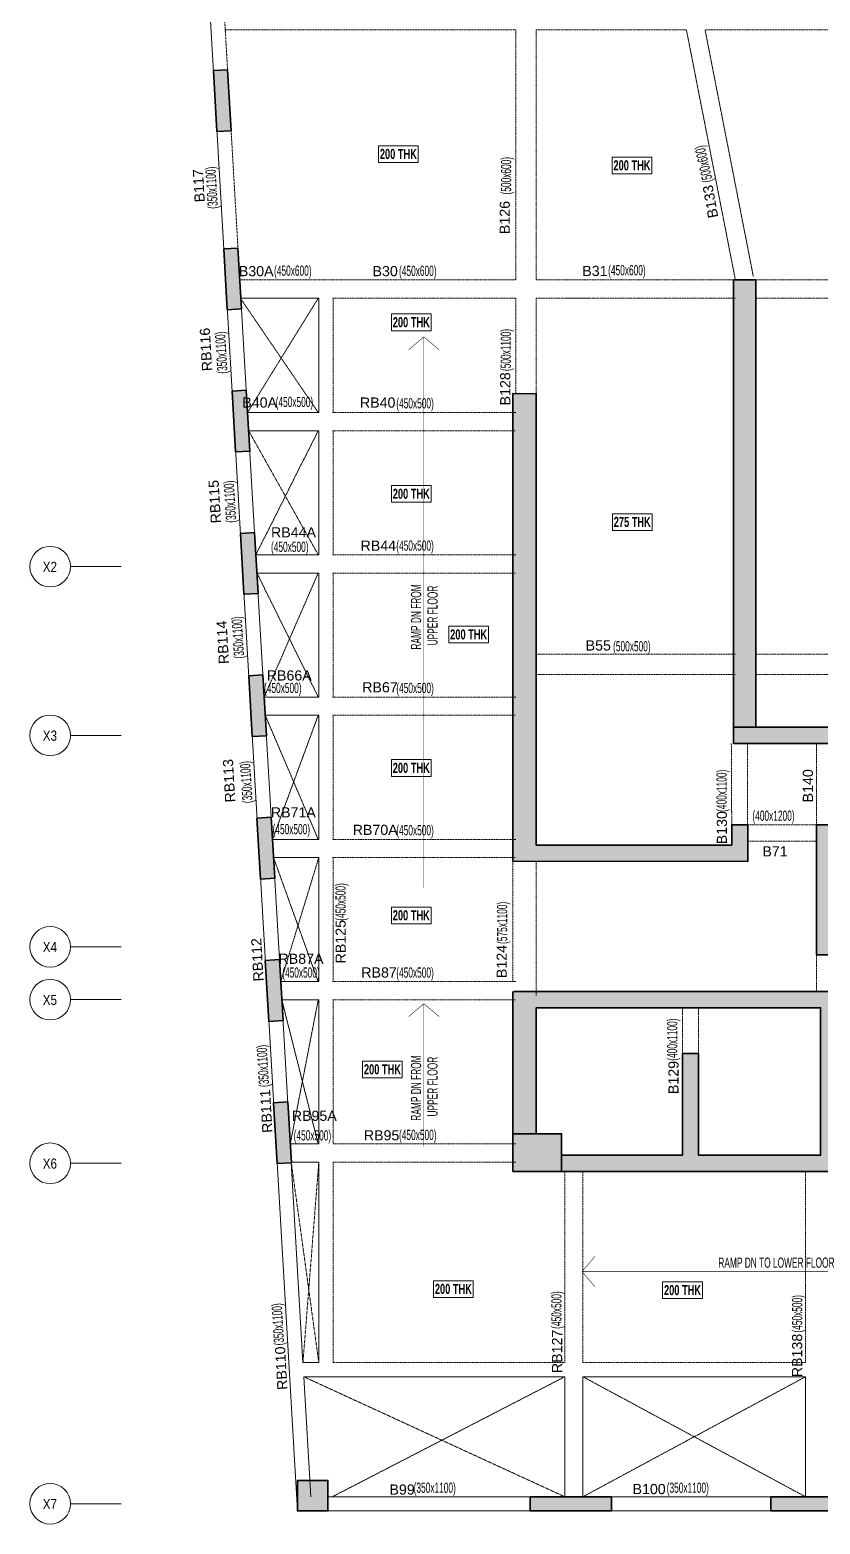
# Model space of a CAD drawing. Header units: millimetres. Extents: x 356 to 70590, y 254 to 62442.
# Drawn here: x 356 to 19799, y 4779 to 41529 of the extents above; entities that cross this region are included whole.
import ezdxf
from ezdxf.enums import TextEntityAlignment as Align

# ---------------------------------------------------------------- set-up
doc = ezdxf.new("R2010")
doc.units = ezdxf.units.MM
doc.linetypes.add('Grid Line', pattern=[2222.5, 1270, -317.5, 317.5, -317.5])
doc.linetypes.add('HIDDEN', pattern=[0.375, 0.25, -0.125])
for name, color, linetype, lineweight in [('A-FLOR-IDEN', 11, 'Continuous', 9), ('A-GRIDS', 8, 'Continuous', 9), ('A-HIDD-ABVE', 8, 'HIDDEN', 20), ('S-BEAM', 7, 'Continuous', 18), ('S-BEAM-IDEN', 2, 'Continuous', 9), ('S-COL HATCH', 9, 'Continuous', 0), ('S-COLS', 5, 'Continuous', 35), ('S-GRIDS', 8, 'Continuous', 9)]:
    doc.layers.add(name, color=color, linetype=linetype, lineweight=lineweight)
doc.layers.add('Beam Nos', color=7, linetype='Continuous')
doc.layers.add('changes', color=7, linetype='Continuous')
doc.styles.add('Arial Narrow', font='ARIALN.TTF', dxfattribs={"height": 400})
doc.styles.add('SC-BBS1', font='SansSerif')
doc.styles.add('Swis721 LtCn BT', font='swisscl.ttf', dxfattribs={"width": 0.9, "height": 233.355162})
doc.styles.add('Swis721 LtCn BT_B', font='', dxfattribs={"width": 0.9, "height": 246.918336})
doc.styles.get('Swis721 LtCn BT_B').set_extended_font_data('Swis721 LtCn BT', bold=True)

# ---------------------------------------------------------------- blocks, each defined once
blk = doc.blocks.new('A$C0921b736')
at = {"layer": 'S-COL HATCH', "transparency": 33554687}
h = blk.add_hatch(color=256, dxfattribs=at)
h.dxf.hatch_style = 1
h.paths.add_polyline_path([(5425, 11675), (5425, 11275), (10175, 11275), (10175, 11675)])
h.paths.add_polyline_path([(5425, 11675), (5975, 11675), (5975, 22675), (5425, 22675)])
h = blk.add_hatch(color=256, dxfattribs=at)
h.dxf.hatch_style = 1
h.paths.add_polyline_path([(5785, 8375), (5785, 9275), (5385, 9275), (5385, 8775), (575, 8775), (575, 19875), (0, 19879), (0, 8375)])
h = blk.add_hatch(color=256, dxfattribs=at)
h.dxf.hatch_style = 1
h.paths.add_polyline_path([(12825, 6075), (12825, 6475), (7871, 6475), (7871, 9275), (7471, 9275), (7471, 6075)])
h = blk.add_hatch(color=256, dxfattribs=at)
h.dxf.hatch_style = 1
h.paths.add_polyline_path([(7571, 4775), (7571, 1150), (4571, 1150), (4571, 3648), (4171, 3648), (4171, 1150), (1200, 1150), (1200, 750), (10085, 750), (10085, 1150), (7971, 1150), (7971, 5175), (0, 5175), (0, 1675), (575, 1675), (575, 4775)])
h = blk.add_hatch(color=256, dxfattribs=at)
h.dxf.hatch_style = 1
h.paths.add_polyline_path([(0, 1675), (0, 750), (1200, 750), (1200, 1675)])
at = {"layer": 'S-COLS'}
for points in [[(5425, 11675), (5425, 22675), (5975, 22675), (5975, 11675), (5425, 11675)], [(18625, 6075), (7471, 6075), (7471, 9275), (7871, 9275)], [(0, 5175), (0, 1675), (575, 1675), (575, 4775), (7571, 4775), (7571, 1150), (4571, 1150), (4571, 3648), (4171, 3648), (4171, 1150), (1200, 1150), (1200, 750), (10085, 750)], [(10085, 1150), (7971, 1150), (7971, 5175), (25, 5175)]]:
    blk.add_lwpolyline(points, dxfattribs=at)
blk.add_lwpolyline([(0, 8379), (5785, 8375), (5785, 9275), (5385, 9275), (5385, 8775), (575, 8775), (575, 19875), (0, 19879)], close=True, dxfattribs=at)
at = {"layer": 'S-COLS', "elevation": 0}
for points in [[(10175, 11675), (5425, 11675), (5425, 11275), (10175, 11275)], [(0, 750), (1200, 750), (1200, 1675), (0, 1675)]]:
    blk.add_lwpolyline(points, close=True, dxfattribs=at)
blk = doc.blocks.new('A$Cb7cd9481')
at = {"layer": 'S-COL HATCH', "transparency": 33554687}
h = blk.add_hatch(color=256, dxfattribs=at)
h.dxf.hatch_style = 1
h.paths.add_polyline_path([(-15239, 21348), (-15152, 19851), (-14802, 19871), (-14890, 21369)])
h = blk.add_hatch(color=256, dxfattribs=at)
h.dxf.hatch_style = 1
h.paths.add_polyline_path([(-14983, 16966), (-14896, 15469), (-14547, 15489), (-14634, 16986)])
h = blk.add_hatch(color=256, dxfattribs=at)
h.dxf.hatch_style = 1
h.paths.add_polyline_path([(-14779, 13466), (-14692, 11969), (-14342, 11989), (-14430, 13486)])
h = blk.add_hatch(color=256, dxfattribs=at)
h.dxf.hatch_style = 1
h.paths.add_polyline_path([(-14575, 9966), (-14488, 8469), (-14138, 8489), (-14226, 9986)])
h = blk.add_hatch(color=256, dxfattribs=at)
h.dxf.hatch_style = 1
h.paths.add_polyline_path([(-14371, 6466), (-14283, 4969), (-13934, 4989), (-14021, 6486)])
h = blk.add_hatch(color=256, dxfattribs=at)
h.dxf.hatch_style = 1
h.paths.add_polyline_path([(-14166, 2964), (-14079, 1466), (-13730, 1486), (-13817, 2984)])
h = blk.add_hatch(color=256, dxfattribs=at)
h.dxf.hatch_style = 1
h.paths.add_polyline_path([(-13962, -536), (-13875, -2034), (-13525, -2014), (-13613, -516)])
h = blk.add_hatch(color=256, dxfattribs=at)
h.dxf.hatch_style = 1
h.paths.add_polyline_path([(-13758, -4034), (-13671, -5531), (-13321, -5511), (-13409, -4014)])
h = blk.add_hatch(color=256, dxfattribs=at)
h.dxf.hatch_style = 1
h.paths.add_polyline_path([(-12423, -14074), (-12423, -13324), (-13173, -13324), (-13173, -14074)])
h = blk.add_hatch(color=256, dxfattribs=at)
h.dxf.hatch_style = 1
h.paths.add_polyline_path([(-5446, -14074), (-5446, -13724), (-7446, -13724), (-7446, -14074)])
h = blk.add_hatch(color=256, dxfattribs=at)
h.dxf.hatch_style = 1
h.paths.add_polyline_path([(478, -14074), (478, -13724), (-1522, -13724), (-1522, -14074)])
at = {"layer": 'S-COLS', "elevation": 0}
for points in [[(-15239, 21348), (-14890, 21369), (-14802, 19871), (-15152, 19851)], [(-14983, 16966), (-14634, 16986), (-14547, 15489), (-14896, 15469)], [(-14779, 13466), (-14430, 13486), (-14342, 11989), (-14692, 11969)], [(-14575, 9966), (-14226, 9986), (-14138, 8489), (-14488, 8469)], [(-14371, 6466), (-14021, 6486), (-13934, 4989), (-14283, 4969)], [(-14166, 2964), (-13817, 2984), (-13730, 1486), (-14079, 1466)], [(-13962, -536), (-13613, -516), (-13525, -2014), (-13875, -2034)], [(-13758, -4034), (-13409, -4014), (-13321, -5511), (-13671, -5531)], [(-13173, -13324), (-12423, -13324), (-12423, -14074), (-13173, -14074)], [(-7446, -13724), (-5446, -13724), (-5446, -14074), (-7446, -14074)], [(-1522, -13724), (478, -13724), (478, -14074), (-1522, -14074)]]:
    blk.add_lwpolyline(points, close=True, dxfattribs=at)
blk = doc.blocks.new('Grid - Type 1 Structural-6743905-9TH FLOOR LVL')
at = {"layer": 'A-GRIDS'}
blk.add_circle((0, 0), 4, dxfattribs=at)
blk = doc.blocks.new('A$C45bf0ae9')
at = {"layer": 'S-GRIDS', "linetype": 'Grid Line'}
for p, q in [((-17504, 9150), (-18754, 9150)), ((-17504, 5000), (-18754, 5000)), ((-17504, -200), (-18754, -200)), ((-17504, -1500), (-18754, -1500)), ((-17504, -5525), (-18754, -5525)), ((-17504, -13899), (-18754, -13899))]:
    blk.add_line(p, q, dxfattribs=at)
at = {"layer": 'A-GRIDS', "xscale": 124.9999999999999, "yscale": 124.9999999999999, "zscale": 124.9999999999999, "rotation": 89.99999999999982}
for p in [(-19254, 9150), (-19254, 5000), (-19254, -200), (-19254, -1500), (-19254, -5525), (-19254, -13899)]:
    blk.add_blockref('Grid - Type 1 Structural-6743905-9TH FLOOR LVL', p, dxfattribs=at)
at = {"layer": 'A-GRIDS', "lineweight": 18, "char_height": 250, "width": 440.93, "attachment_point": 1, "style": 'Arial Narrow'}
for s, insert in [('X2', (-19437, 9268)), ('X3', (-19437, 5118)), ('X4', (-19437, -82)), ('X5', (-19437, -1382)), ('X6', (-19437, -5407)), ('X7', (-19437, -13781))]:
    blk.add_mtext(s, dxfattribs=dict(at, insert=insert))

msp = doc.modelspace()

# ---------------------------------------------------------------- linework, layer by layer
at = {"layer": 'A-FLOR-IDEN', "color": 8, "flags": 128}
for points in [[(9911.1, 38679.9), (9911.1, 38268), (8933.6, 38268), (8933.6, 38679.9)], [(9911.1, 38679.9), (9911.1, 38268), (8933.6, 38268), (8933.6, 38679.9)], [(15658.1, 38399.9), (15658.1, 37988), (14680.6, 37988), (14680.6, 38399.9)], [(15658.1, 38399.9), (15658.1, 37988), (14680.6, 37988), (14680.6, 38399.9)], [(15665.3, 29629.2), (15665.3, 29217.4), (14687.8, 29217.4), (14687.8, 29629.2)]]:
    msp.add_lwpolyline(points, close=True, dxfattribs=at)
at = {"layer": 'A-FLOR-IDEN', "color": 8, "elevation": 0, "flags": 128}
for points in [[(10228.7, 34541.8), (10228.7, 34129.9), (9251.2, 34129.9), (9251.2, 34541.8)], [(10228.7, 30322.6), (10228.7, 29910.8), (9251.2, 29910.8), (9251.2, 30322.6)], [(11641.2, 26862.6), (11641.2, 26450.8), (10663.7, 26450.8), (10663.7, 26862.6)], [(10228.7, 23580.6), (10228.7, 23168.8), (9251.2, 23168.8), (9251.2, 23580.6)], [(10228.7, 19954.4), (10228.7, 19542.6), (9251.2, 19542.6), (9251.2, 19954.4)], [(9519.2, 16166.4), (9519.2, 15754.6), (8541.7, 15754.6), (8541.7, 16166.4)], [(11264.4, 10765.2), (11264.4, 10353.4), (10286.9, 10353.4), (10286.9, 10765.2)], [(16902.2, 10736.4), (16902.2, 10324.6), (15924.7, 10324.6), (15924.7, 10736.4)]]:
    msp.add_lwpolyline(points, close=True, dxfattribs=at)
at = {"layer": 'A-HIDD-ABVE', "linetype": 'HIDDEN'}
for p, q in [((7449.8, 34928), (5711.9, 32120.5)), ((7449.8, 32120.5), (5549.3, 34906.6, 0)), ((7449.8, 28620.5), (5737.7, 31670.5)), ((7449.8, 31670.5), (5917.3, 28620.5)), ((7449.8, 25120.5), (5942.3, 28170.5)), ((7449.8, 28170.5), (6120.3, 25120.5)), ((7449.8, 21620.5), (6146.5, 24670.5)), ((7449.8, 24670.5), (6324.5, 21620.5)), ((7449.8, 18120.5), (6350.3, 21170.5)), ((7464.2, 21170.5), (6528.7, 18120.5)), ((7449.8, 14128), (6554.9, 17670.5)), ((7449.8, 17670.5), (6761.6, 14128)), ((6788.1, 13667, 0), (7464.2, 8752.8)), ((7074.8, 8752.8), (7464.2, 13678)), ((7095.2, 8402.8), (13514.2, 5452.8)), ((13514.2, 8402.8), (7799.8, 5452.8)), ((13964.2, 8402.8), (19438.3, 5452.8, 0)), ((19438.3, 8402.8, 0), (13964.2, 5452.8))]:
    msp.add_line(p, q, dxfattribs=at)
at = {"layer": 'S-BEAM', "linetype": 'HIDDEN'}
for p, q in [((5162.6, 41528), (12314.2, 41528)), ((12314.2, 35378), (12314.2, 41528)), ((12814.2, 41528), (16510.1, 41528)), ((12814.2, 35378), (12814.2, 41528)), ((17714.2, 35378), (16510.1, 41528, 0)), ((18155.8, 35464.5), (16968.4, 41529.2, 0)), ((24209.1, 41528), (16968.6, 41528)), ((5521.4, 35378), (12314.2, 35378)), ((12814.2, 35378), (17714.2, 35378)), ((18214.2, 35378), (24764.2, 35378, 0)), ((7799.8, 34928), (12314.2, 34928)), ((12314.2, 32578), (12314.2, 34928)), ((12814.2, 32578), (12814.2, 34928)), ((12814.2, 34928), (17714.2, 34928)), ((13584.2, 34928), (14113.7, 34928)), ((18214.2, 34928), (24764.2, 34928)), ((7799.8, 32120.5), (12314.2, 32120.5)), ((7799.8, 31670.5), (12299.8, 31670.5)), ((7799.8, 28620.5), (12314.2, 28620.5)), ((7799.8, 28170.5), (12299.8, 28170.5)), ((17714.2, 26178), (12814.2, 26178)), ((18214.2, 26178), (24764.2, 26178)), ((17714.2, 25678), (12814.2, 25678)), ((18214.2, 25678), (21914.2, 25678)), ((7799.8, 25120.5), (12314.2, 25120.5)), ((7799.8, 24670.5), (12299.8, 24670.5)), ((17614.2, 23978, 0), (17624.2, 21978)), ((18014.2, 23978), (18014.2, 21978)), ((19709.8, 21978), (19709.8, 23978, 0)), ((18014.2, 21978), (19709.8, 21978)), ((7799.8, 21620.5), (12314.2, 21620.5)), ((18014.2, 21578), (19709.8, 21578)), ((7799.8, 21170.5), (12299.8, 21170.5)), ((12239.2, 18120.5), (12239.2, 21078)), ((12814.2, 17778), (12814.2, 21078)), ((19709.8, 17878), (19709.8, 18778)), ((7799.8, 18120.5), (12314.2, 18120.5)), ((7799.8, 17670.5), (12299.8, 17670.5)), ((16409.8, 16350.6), (16409.8, 17478)), ((16809.9, 16350.6), (16809.9, 17478)), ((12314.2, 14128), (7814.2, 14128)), ((12314.2, 13678), (7814.2, 13678)), ((13514.2, 13452.8), (13514.2, 8752.8)), ((13964.2, 13452.8), (13964.2, 8752.8)), ((19438.3, 13452.8), (19438.3, 8752.8))]:
    msp.add_line(p, q, dxfattribs=at)
at = {"layer": 'S-BEAM'}
for p, q in [((5711.4, 32120.5), (7464.2, 32120.5)), ((5737.7, 31670.5), (7464.2, 31670.5)), ((5915.6, 28620.5), (7464.2, 28620.5)), ((5941.9, 28170.5), (7464.2, 28170.5)), ((6119.8, 25120.5), (7464.2, 25120.5)), ((6146.1, 24670.5), (7464.2, 24670.5)), ((5973.5, 21620.5), (5973.9, 21620.5)), ((6324, 21620.5), (7464.2, 21620.5)), ((6350.3, 21170.5), (7464.2, 21170.5)), ((6528.2, 18120.5), (7464.2, 18120.5)), ((6554.5, 17670.5), (7464.2, 17670.5)), ((6411, 14128), (6410.6, 14128)), ((7464.2, 14128), (6761.2, 14128)), ((7464.2, 13678), (6787.4, 13678)), ((13514.2, 8402.8), (13514.2, 5452.8)), ((13964.2, 8402.8), (13964.2, 5452.8)), ((19438.3, 8402.8, 0), (19438.3, 5452.8, 0)), ((7687.1, 5454, 0), (12664.2, 5454)), ((18588.3, 5454, 0), (14664.2, 5454)), ((7687.1, 5104, 0), (12664.2, 5104)), ((18588.3, 5104, 0), (14664.2, 5104))]:
    msp.add_line(p, q, dxfattribs=at)
at = {"layer": 'S-BEAM', "ltscale": 250000, "elevation": 0}
msp.add_lwpolyline([(24824.4, 58429.2, 0.1331559), (3741.4, 59878.4), (6937.1, 5104)], format="xyb", dxfattribs=at)
at = {"layer": 'S-BEAM', "linetype": 'HIDDEN', "elevation": 0}
msp.add_lwpolyline([(9907.7, 52778), (9907.7, 60259.4, 0.0357696), (4108.7, 59592.5), (5521.4, 35378)], format="xyb", dxfattribs=at)
at = {"layer": 'S-BEAM', "elevation": 0}
for points in [[(7464.2, 34928), (5547.6, 34928), (5711.4, 32120.5)], [(7464.2, 34928), (7464.2, 32120.5)], [(5737.7, 31670.5), (5915.6, 28620.5)], [(7464.2, 31670.5), (7464.2, 28620.5)], [(5941.9, 28170.5), (6119.8, 25120.5)], [(7464.2, 28170.5), (7464.2, 25120.5)], [(6146.1, 24670.5), (6324, 21620.5)], [(7464.2, 24670.5), (7464.2, 21620.5)], [(6350.3, 21170.5), (6528.2, 18120.5)], [(7464.2, 21170.5), (7464.2, 18120.5)], [(6554.5, 17670.5), (6761.2, 14128)], [(7464.2, 17670.5), (7464.2, 14128)], [(6787.4, 13678), (7074.8, 8752.8)], [(7464.2, 13678), (7464.2, 8752.8)], [(7074.8, 8752.8), (7464.2, 8752.8)], [(7095.2, 8402.8), (13514.2, 8402.8)], [(7095.2, 8402.8), (7267.3, 5452.8)], [(13964.2, 8402.8), (19438.3, 8402.8)]]:
    msp.add_lwpolyline(points, dxfattribs=at)
at = {"layer": 'S-BEAM', "linetype": 'HIDDEN', "elevation": 0}
for points in [[(7814.2, 34928), (7814.2, 32120.5)], [(7814.2, 31670.5), (7814.2, 28620.5)], [(7814.2, 28170.5), (7814.2, 25120.5)], [(7814.2, 24670.5), (7814.2, 21620.5)], [(7814.2, 21170.5), (7814.2, 18120.5)], [(7814.2, 17670.5), (7814.2, 14128)], [(7814.2, 13678), (7814.2, 8752.8)], [(7814.2, 8752.8), (13514.2, 8752.8)], [(13964.2, 8752.8), (19438.3, 8752.8)], [(7287.7, 5104), (7287.7, 5102.8)], [(7799.8, 5102.8), (7799.8, 5096.8)]]:
    msp.add_lwpolyline(points, dxfattribs=at)
at = {"layer": 'S-BEAM', "const_width": 12.5, "elevation": 0}
for points in [[(10424.8, 33661.7), (10049.8, 33978), (9674.8, 33661.7)], [(10049.8, 20428.4), (10049.8, 33978)], [(10424.8, 17261.7), (10049.8, 17578), (9674.8, 17261.7)], [(10049.8, 14060.5), (10049.8, 17578)], [(14258.3, 10615.3), (13941.9, 10990.3), (14258.3, 11365.3)], [(23577.2, 10994.6), (13942.1, 10994.6)]]:
    msp.add_lwpolyline(points, dxfattribs=at)

# ---------------------------------------------------------------- block references
at = {"layer": 'Beam Nos'}
msp.add_blockref('A$C45bf0ae9', (20109.8, 19178), dxfattribs=at)
at = {"layer": 'changes'}
msp.add_blockref('A$C0921b736', (12239.2, 12702.8), dxfattribs=at)
at = {"layer": 'S-BEAM'}
msp.add_blockref('A$Cb7cd9481', (20109.8, 19178), dxfattribs=at)

# ---------------------------------------------------------------- texts
at = {"layer": 'A-FLOR-IDEN', "color": 1, "char_height": 246.92, "width": 1155, "attachment_point": 2, "line_spacing_factor": 0.964267, "style": 'Swis721 LtCn BT_B'}
for s, insert in [('200 THK', (9422.4, 38601.8)), ('200 THK', (9422.4, 38601.8)), ('200 THK', (15169.4, 38321.8)), ('200 THK', (15169.4, 38321.8)), ('200 THK', (9740, 34463.7)), ('200 THK', (9740, 30244.5)), ('275 THK', (15176.5, 29551.2)), ('200 THK', (11152.5, 26784.6)), ('200 THK', (9740, 23502.6)), ('200 THK', (9740, 19876.4)), ('200 THK', (9030.5, 16088.4)), ('200 THK', (10775.6, 10687.2)), ('200 THK', (16413.4, 10658.4))]:
    msp.add_mtext(s, dxfattribs=dict(at, insert=insert))
at = {"layer": 'Beam Nos', "style": 'SC-BBS1'}
for s, p in [('B117', (4711.2, 37707.5, 0)), ('RB116', (4887.2, 33679.5, 0)), ('RB115', (5103.7, 29936.5, 0)), ('RB114', (5299.7, 26475.5, 0)), ('RB113', (5456.2, 23073, 0)), ('RB112', (6152.7, 18670.5, 0)), ('RB111', (6370, 14946.4, 0)), ('RB110', (6738.8, 8625, 0))]:
    msp.add_text(s, height=250, rotation=93.339, dxfattribs=at).set_placement(p, align=Align.BOTTOM_CENTER)
at = {"layer": 'Beam Nos', "color": 3, "style": 'SC-BBS1'}
for s, rotation, p in [('B133', 99.96377, (17296.5, 37340, 0)), ('B126', 90, (12239.2, 36913.5)), ('B128', 90, (12251.1, 32700.1)), ('B140', 90, (19698, 22937.6)), ('B130', 90, (17580.7, 21905.9, 0)), ('RB125', 90, (8201.6, 19103.4)), ('B124', 90, (12164.9, 18615.7)), ('B129', 90, (16391.2, 15763.5, 0)), ('RB127', 90, (13527.2, 9027.5)), ('RB138', 90, (19433.1, 8926.3))]:
    msp.add_text(s, height=250, rotation=rotation, dxfattribs=at).set_placement(p, align=Align.BOTTOM_CENTER)
for s, p in [('B30A', (5924, 35395.1)), ('B30', (9097.2, 35395.1)), ('B31', (14258, 35399.9)), ('B40A', (6008.9, 32164.2)), ('RB40', (8913, 32162.6)), ('RB44A', (6841.7, 28971)), ('RB44', (8928.8, 28643.5)), ('B55', (14340.4, 26188.5)), ('RB66A', (6736.8, 25451.7)), ('RB67', (8969.2, 25160.6)), ('RB71A', (6837.7, 22083.1)), ('RB70A', (8851.4, 21654.4)), ('B71', (18688.5, 21125.4)), ('RB87A', (7026.8, 18483, 0)), ('RB87', (8946.9, 18146.9)), ('RB95A', (7352.7, 14621.3, 0)), ('RB95', (9009.1, 14142, 0)), ('B99', (9514.2, 5429, 0)), ('B100', (15591.7, 5441.5, 0))]:
    msp.add_text(s, height=250, dxfattribs=at).set_placement(p, align=Align.BOTTOM_CENTER)
at = {"layer": 'S-BEAM-IDEN', "style": 'Swis721 LtCn BT', "width": 0.8}
for s, rotation, p in [('(500x600)', 103.06395, (17158.2, 37806.2)), ('(500x600)', 90, (12196.7, 37480.7)), ('(350x1100)', 93.60442, (4984.5, 37135.3, 0)), ('(450x600)', 360, (6363.7, 35482.1)), ('(450x600)', 360, (9438.9, 35477.1)), ('(350x1100)', 93.60442, (5221.2, 33079.6, 0)), ('(500x1100)', 90, (12188.7, 33136.8)), ('(450x500)', 360, (6402.9, 32253.1)), ('(450x500)', 360, (9370.9, 32219.6)), ('(350x1100)', 93.60442, (5435, 29413.9, 0)), ('(450x500)', 360, (6288.3, 28690.9)), ('(450x500)', 360, (9370.9, 28719.6)), ('RAMP DN FROM', 90, (9982.7, 26287.9)), ('UPPER FLOOR', 90, (10387.6, 26390.6)), ('(350x1100)', 93.60442, (5629.9, 26073.6, 0)), ('(500x500)', 360, (14705, 26244.7)), ('(450x500)', 360, (6116.5, 25219.6)), ('(450x500)', 360, (9370.9, 25219.6)), ('(350x1100)', 93.60442, (5837.4, 22518, 0)), ('(400x1100)', 90, (17498.7, 22296)), ('(400x1200)', 360, (18133.2, 22077.4)), ('(450x500)', 360, (6326.9, 21746.5)), ('(450x500)', 360, (9370.9, 21719.6)), ('(450x500)', 90, (8125.1, 19618.4, 0)), ('(575x1100)', 90, (12100.5, 19047.9, 0)), ('(450x500)', 360, (6564.8, 18219.6)), ('(450x500)', 360, (9370.9, 18219.6)), ('(400x1100)', 90, (16284.3, 16176.1)), ('(350x1100)', 93.60442, (6244.7, 15535.9, 0)), ('RAMP DN FROM', 90, (9982.7, 14701.4)), ('UPPER FLOOR', 90, (10387.6, 14804.1)), ('(450x500)', 360, (6845.7, 14215.1)), ('(450x500)', 360, (9438.9, 14227.1)), ('(450x500)', 90, (13435.1, 9582.1)), ('(450x500)', 90, (19359.2, 9489.6)), ('(350x1100)', 93.60442, (6615.4, 9181.9, 0)), ('(350x1100)', 360, (9798.2, 5549.6)), ('(350x1100)', 360, (16024.7, 5549.6))]:
    msp.add_text(s, height=250, rotation=rotation, dxfattribs=at).set_placement(p)
for s, p in [('(450x600)', (14583.8, 35493)), ('RAMP DN TO LOWER FLOOR', (17295.1, 11084.5))]:
    msp.add_text(s, height=250, dxfattribs=at).set_placement(p)

doc.saveas('drawing.dxf')
